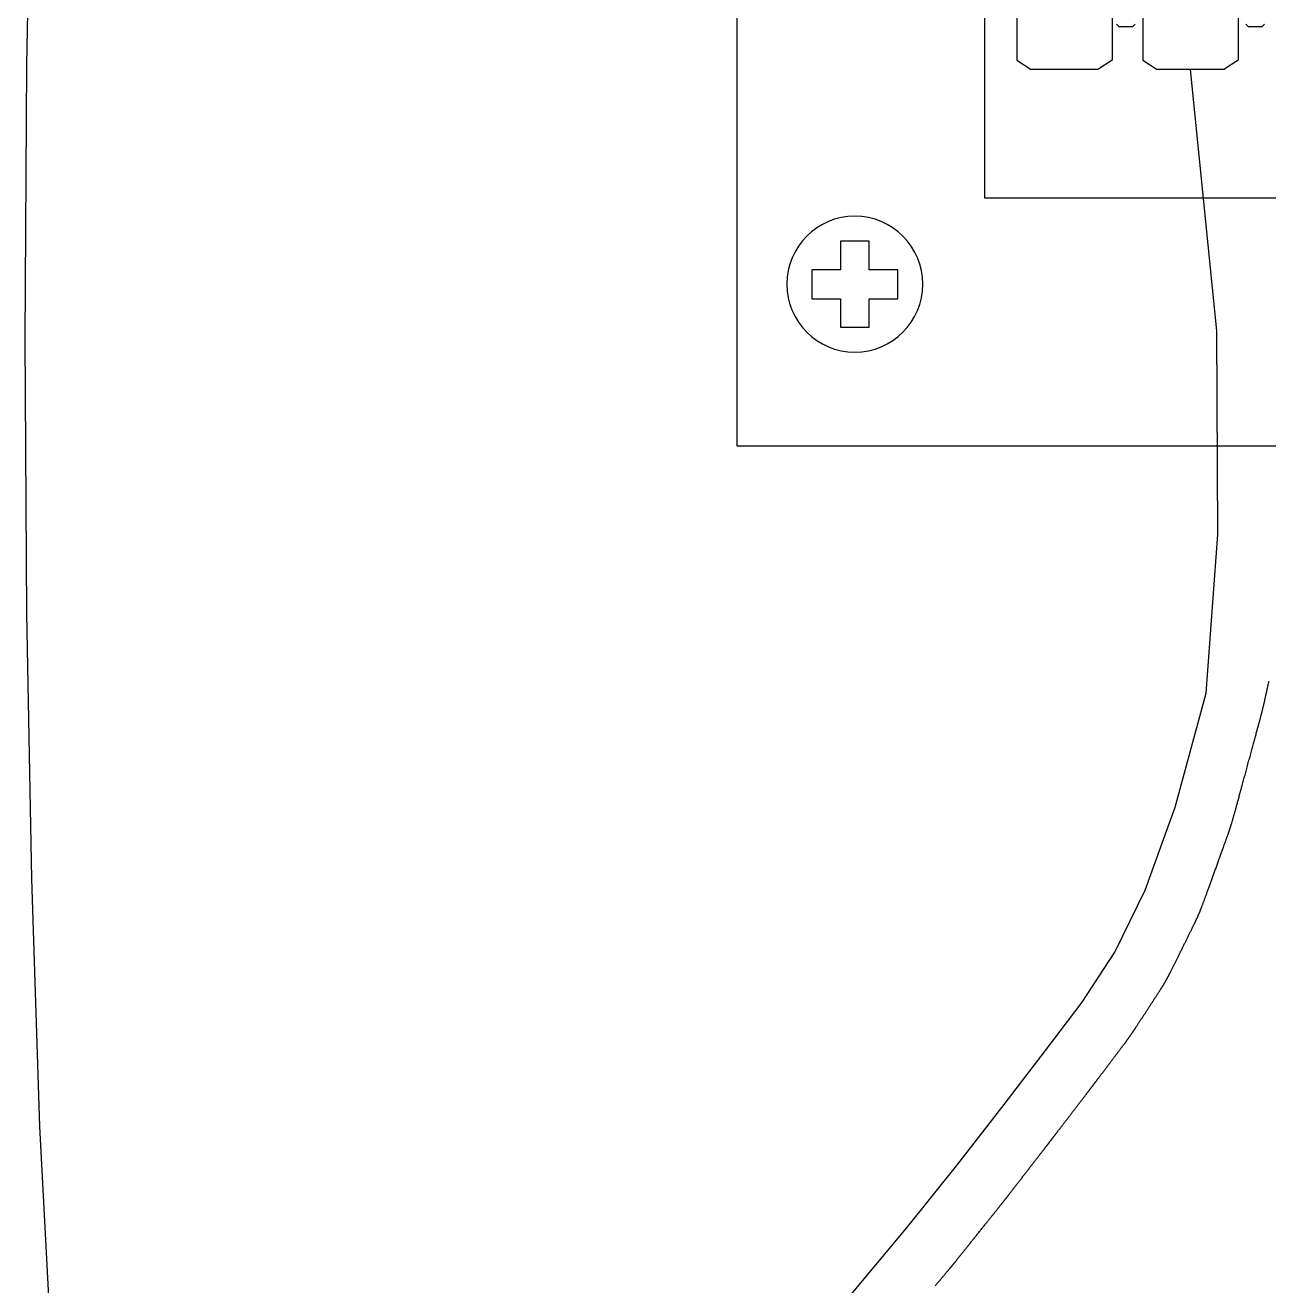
# Model space of a CAD drawing. Header units: millimetres. Extents: x -2296 to 86409, y -5695 to 20115.
# Drawn here: x 50302 to 50589.4, y 19385.6 to 19677 of the extents above; entities that cross this region are included whole.
import ezdxf

# ---------------------------------------------------------------- set-up
doc = ezdxf.new("R2010")
doc.units = ezdxf.units.MM
doc.layers.add('LINE_LEFT', color=170, linetype='Continuous')
doc.layers.add('Line_RIGHT', color=1, linetype='Continuous')

# ---------------------------------------------------------------- blocks, each defined once
blk = doc.blocks.new('ligadores- FIJI 6')
for p, q in [((69.97, 159.59), (69.97, 101.36)), ((95.02, 159.59), (95.02, 101.36)), ((103.1, 159.59), (103.1, 101.36)), ((128.15, 159.59), (128.15, 101.36)), ((63.04, 110.88), (63.76, 110.14)), ((63.76, 110.14), (67.26, 110.14)), ((67.97, 110.88), (67.26, 110.14)), ((97.02, 110.88), (97.73, 110.14)), ((97.73, 110.14), (101.23, 110.14)), ((101.95, 110.88), (101.23, 110.14)), ((69.97, 101.36), (73.73, 98.97)), ((95.02, 101.36), (91.26, 98.97)), ((103.1, 101.36), (106.86, 98.97)), ((128.15, 101.36), (124.39, 98.97)), ((73.73, 98.97), (91.26, 98.97)), ((106.86, 98.97), (124.39, 98.97))]:
    blk.add_line(p, q)
for points in [[(-201.74, 231.22), (201.74, 231.22), (201.74, 0), (-201.74, 0)], [(136.6, 166.08), (28.39, 166.08), (28.39, 65.15), (136.6, 65.15)]]:
    blk.add_lwpolyline(points, close=True)
for points in [[(166.93, 46.29), (166.93, 53.81), (174.54, 53.81), (174.54, 46.29)], [(166.93, 38.68), (159.41, 38.68), (159.41, 46.29), (166.93, 46.29)], [(174.54, 46.29), (182.05, 46.29), (182.05, 38.68), (174.54, 38.68)], [(174.54, 38.68), (174.54, 31.17), (166.93, 31.17), (166.93, 38.68)]]:
    blk.add_lwpolyline(points)
blk.add_circle((170.73, 42.49), 17.86)
blk = doc.blocks.new('Fiji 6- costas')
blk.add_lwpolyline([(-20.2, -5173.6), (629.9, -5159.5), (1146.3, -5119.6), (1547.2, -5057.6), (1850.3, -4976.9), (2073.6, -4881.2), (2235, -4774.1), (2352.3, -4659.1), (2443.7, -4539.9), (2523.8, -4417.9), (2596.1, -4286.7), (2660.6, -4137.5), (2717.5, -3961.8), (2767.2, -3750.9), (2809.7, -3496.2), (2845.4, -3189.1), (2874.5, -2820.9), (2897, -2387.4), (2913.1, -1901.6), (2922.8, -1381), (2926, -843), (2922.8, -305), (2913.1, 215.6)])
at = {"xscale": 7.464270465856922, "yscale": 7.464270465856922, "zscale": 7.464270465856922}
blk.add_blockref('ligadores- FIJI 6', (23.7, -1052.1), dxfattribs=at)

msp = doc.modelspace()

# ---------------------------------------------------------------- linework, layer by layer
at = {"lineweight": 30}
msp.add_lwpolyline([(50512.32, 19385.596), (50512.454, 19385.756), (50512.587, 19385.914), (50512.718, 19386.069), (50512.846, 19386.222), (50512.973, 19386.373), (50513.097, 19386.52), (50513.219, 19386.666), (50513.339, 19386.808), (50513.456, 19386.947), (50513.571, 19387.083), (50513.683, 19387.217), (50513.792, 19387.347), (50513.899, 19387.474), (50514.003, 19387.597), (50514.104, 19387.717), (50514.202, 19387.834), (50514.298, 19387.948), (50514.391, 19388.058), (50514.481, 19388.166), (50514.569, 19388.27), (50514.654, 19388.372), (50514.737, 19388.471), (50514.818, 19388.566), (50514.896, 19388.66), (50514.972, 19388.75), (50515.046, 19388.839), (50515.118, 19388.924), (50515.188, 19389.008), (50515.257, 19389.09), (50515.323, 19389.169), (50515.388, 19389.247), (50515.452, 19389.323), (50515.514, 19389.397), (50515.575, 19389.47), (50515.634, 19389.542), (50515.692, 19389.612), (50515.75, 19389.68), (50515.806, 19389.748), (50515.861, 19389.815), (50515.916, 19389.881), (50515.97, 19389.946), (50516.023, 19390.011), (50516.076, 19390.075), (50516.129, 19390.139), (50516.181, 19390.202), (50516.233, 19390.265), (50516.285, 19390.328), (50516.336, 19390.391), (50516.388, 19390.455), (50516.44, 19390.518), (50516.492, 19390.582), (50516.545, 19390.647), (50516.598, 19390.712), (50516.651, 19390.778), (50516.705, 19390.844), (50516.76, 19390.912), (50516.816, 19390.981), (50516.872, 19391.05), (50516.93, 19391.122), (50516.988, 19391.194), (50517.048, 19391.268), (50517.109, 19391.344), (50517.171, 19391.421), (50517.235, 19391.501), (50517.3, 19391.582), (50517.367, 19391.665), (50517.436, 19391.751), (50517.506, 19391.839), (50517.579, 19391.929), (50517.653, 19392.022), (50517.73, 19392.117), (50517.808, 19392.215), (50517.889, 19392.316), (50517.972, 19392.42), (50518.058, 19392.527), (50518.146, 19392.636), (50518.236, 19392.749), (50518.329, 19392.865), (50518.424, 19392.985), (50518.523, 19393.107), (50518.623, 19393.233), (50518.726, 19393.361), (50518.831, 19393.493), (50518.939, 19393.627), (50519.049, 19393.765), (50519.161, 19393.905), (50519.275, 19394.047), (50519.391, 19394.192), (50519.509, 19394.34), (50519.629, 19394.49), (50519.751, 19394.642), (50519.874, 19394.796), (50519.999, 19394.953), (50520.126, 19395.111), (50520.254, 19395.271), (50520.383, 19395.432), (50520.514, 19395.595), (50520.645, 19395.76), (50520.778, 19395.926), (50520.912, 19396.093), (50521.046, 19396.261), (50521.182, 19396.43), (50521.318, 19396.6), (50521.454, 19396.771), (50521.591, 19396.942), (50521.729, 19397.114), (50521.867, 19397.287), (50522.005, 19397.46), (50522.144, 19397.633), (50522.282, 19397.806), (50522.421, 19397.979), (50522.559, 19398.152), (50522.697, 19398.324), (50522.835, 19398.497), (50522.973, 19398.669), (50523.11, 19398.84), (50523.246, 19399.011), (50523.382, 19399.18), (50523.517, 19399.349), (50523.652, 19399.517), (50523.785, 19399.684), (50523.918, 19399.85), (50524.049, 19400.014), (50524.179, 19400.177), (50524.308, 19400.338), (50524.436, 19400.498), (50524.562, 19400.655), (50524.687, 19400.811), (50524.81, 19400.965), (50524.931, 19401.117), (50525.051, 19401.266), (50525.168, 19401.413), (50525.284, 19401.558), (50525.398, 19401.7), (50525.509, 19401.84), (50525.619, 19401.976), (50525.726, 19402.11), (50525.831, 19402.241), (50525.933, 19402.369), (50526.033, 19402.494), (50526.13, 19402.616), (50526.225, 19402.734), (50526.317, 19402.849), (50526.407, 19402.962), (50526.494, 19403.071), (50526.579, 19403.176), (50526.661, 19403.279), (50526.741, 19403.379), (50526.819, 19403.476), (50526.894, 19403.571), (50526.967, 19403.662), (50527.038, 19403.751), (50527.107, 19403.838), (50527.175, 19403.922), (50527.24, 19404.004), (50527.304, 19404.084), (50527.366, 19404.161), (50527.426, 19404.237), (50527.485, 19404.311), (50527.542, 19404.383), (50527.598, 19404.454), (50527.653, 19404.523), (50527.707, 19404.59), (50527.76, 19404.656), (50527.811, 19404.721), (50527.862, 19404.785), (50527.912, 19404.848), (50527.961, 19404.911), (50528.01, 19404.972), (50528.058, 19405.033), (50528.105, 19405.093), (50528.153, 19405.152), (50528.199, 19405.212), (50528.246, 19405.271), (50528.293, 19405.33), (50528.339, 19405.389), (50528.385, 19405.448), (50528.432, 19405.508), (50528.479, 19405.567), (50528.526, 19405.627), (50528.573, 19405.688), (50528.621, 19405.749), (50528.67, 19405.811), (50528.719, 19405.874), (50528.769, 19405.938), (50528.819, 19406.003), (50528.871, 19406.069), (50528.923, 19406.136), (50528.977, 19406.205), (50529.031, 19406.275), (50529.087, 19406.347), (50529.144, 19406.421), (50529.203, 19406.496), (50529.263, 19406.573), (50529.325, 19406.653), (50529.388, 19406.734), (50529.453, 19406.818), (50529.52, 19406.904), (50529.588, 19406.993), (50529.659, 19407.084), (50529.732, 19407.178), (50529.807, 19407.274), (50529.883, 19407.374), (50529.963, 19407.476), (50530.044, 19407.581), (50530.128, 19407.689), (50530.214, 19407.8), (50530.302, 19407.914), (50530.392, 19408.031), (50530.485, 19408.15), (50530.58, 19408.273), (50530.677, 19408.398), (50530.776, 19408.526), (50530.877, 19408.657), (50530.98, 19408.79), (50531.085, 19408.925), (50531.192, 19409.063), (50531.3, 19409.202), (50531.41, 19409.344), (50531.522, 19409.488), (50531.634, 19409.634), (50531.749, 19409.782), (50531.864, 19409.931), (50531.981, 19410.082), (50532.099, 19410.234), (50532.218, 19410.387), (50532.338, 19410.542), (50532.459, 19410.698), (50532.58, 19410.855), (50532.703, 19411.013), (50532.826, 19411.172), (50532.949, 19411.331), (50533.073, 19411.491), (50533.197, 19411.652), (50533.322, 19411.813), (50533.447, 19411.974), (50533.572, 19412.136), (50533.697, 19412.297), (50533.822, 19412.459), (50533.947, 19412.62), (50534.072, 19412.781), (50534.197, 19412.942), (50534.321, 19413.103), (50534.445, 19413.263), (50534.568, 19413.422), (50534.691, 19413.58), (50534.813, 19413.738), (50534.935, 19413.895), (50535.055, 19414.051), (50535.175, 19414.205), (50535.294, 19414.358), (50535.411, 19414.51), (50535.528, 19414.66), (50535.643, 19414.809), (50535.757, 19414.956), (50535.869, 19415.102), (50535.98, 19415.245), (50536.09, 19415.386), (50536.198, 19415.526), (50536.304, 19415.663), (50536.408, 19415.798), (50536.511, 19415.93), (50536.611, 19416.06), (50536.71, 19416.187), (50536.806, 19416.311), (50536.901, 19416.433), (50536.993, 19416.552), (50537.083, 19416.668), (50537.17, 19416.781), (50537.256, 19416.892), (50537.339, 19416.999), (50537.419, 19417.103), (50537.497, 19417.204), (50537.573, 19417.302), (50537.647, 19417.397), (50537.719, 19417.49), (50537.789, 19417.58), (50537.856, 19417.667), (50537.922, 19417.752), (50537.985, 19417.834), (50538.047, 19417.914), (50538.107, 19417.991), (50538.166, 19418.067), (50538.222, 19418.14), (50538.278, 19418.212), (50538.331, 19418.281), (50538.384, 19418.349), (50538.435, 19418.415), (50538.485, 19418.479), (50538.534, 19418.543), (50538.581, 19418.604), (50538.628, 19418.665), (50538.674, 19418.724), (50538.719, 19418.782), (50538.763, 19418.839), (50538.806, 19418.896), (50538.849, 19418.951), (50538.892, 19419.006), (50538.934, 19419.061), (50538.975, 19419.114), (50539.016, 19419.168), (50539.057, 19419.221), (50539.098, 19419.274), (50539.139, 19419.327), (50539.18, 19419.38), (50539.221, 19419.434), (50539.262, 19419.487), (50539.303, 19419.541), (50539.345, 19419.595), (50539.387, 19419.65), (50539.43, 19419.705), (50539.473, 19419.761), (50539.516, 19419.818), (50539.561, 19419.876), (50539.606, 19419.935), (50539.652, 19419.995), (50539.699, 19420.056), (50539.747, 19420.119), (50539.796, 19420.183), (50539.847, 19420.248), (50539.898, 19420.315), (50539.951, 19420.384), (50540.005, 19420.455), (50540.061, 19420.528), (50540.118, 19420.602), (50540.177, 19420.679), (50540.238, 19420.758), (50540.3, 19420.84), (50540.364, 19420.924), (50540.43, 19421.01), (50540.498, 19421.098), (50540.568, 19421.19), (50540.64, 19421.284), (50540.714, 19421.38), (50540.79, 19421.48), (50540.868, 19421.582), (50540.948, 19421.686), (50541.031, 19421.794), (50541.115, 19421.903), (50541.201, 19422.016), (50541.289, 19422.13), (50541.378, 19422.247), (50541.47, 19422.367), (50541.563, 19422.488), (50541.657, 19422.612), (50541.754, 19422.737), (50541.851, 19422.865), (50541.95, 19422.994), (50542.051, 19423.125), (50542.152, 19423.257), (50542.255, 19423.392), (50542.359, 19423.527), (50542.463, 19423.664), (50542.569, 19423.802), (50542.676, 19423.941), (50542.783, 19424.081), (50542.891, 19424.223), (50543, 19424.365), (50543.11, 19424.507), (50543.22, 19424.651), (50543.33, 19424.795), (50543.441, 19424.94), (50543.552, 19425.084), (50543.663, 19425.23), (50543.774, 19425.375), (50543.886, 19425.52), (50543.997, 19425.666), (50544.108, 19425.811), (50544.22, 19425.957), (50544.331, 19426.101), (50544.441, 19426.246), (50544.552, 19426.39), (50544.662, 19426.534), (50544.771, 19426.676), (50544.88, 19426.819), (50544.988, 19426.96), (50545.096, 19427.1), (50545.202, 19427.239), (50545.308, 19427.377), (50545.413, 19427.514), (50545.517, 19427.65), (50545.62, 19427.784), (50545.721, 19427.917), (50545.821, 19428.048), (50545.921, 19428.177), (50546.018, 19428.304), (50546.114, 19428.43), (50546.209, 19428.554), (50546.302, 19428.675), (50546.394, 19428.795), (50546.483, 19428.912), (50546.571, 19429.027), (50546.657, 19429.139), (50546.742, 19429.249), (50546.824, 19429.356), (50546.904, 19429.461), (50546.982, 19429.563), (50547.059, 19429.663), (50547.133, 19429.759), (50547.205, 19429.853), (50547.274, 19429.945), (50547.342, 19430.033), (50547.408, 19430.119), (50547.472, 19430.203), (50547.535, 19430.284), (50547.595, 19430.363), (50547.654, 19430.439), (50547.71, 19430.514), (50547.766, 19430.586), (50547.819, 19430.656), (50547.872, 19430.724), (50547.922, 19430.791), (50547.972, 19430.855), (50548.02, 19430.918), (50548.067, 19430.979), (50548.112, 19431.039), (50548.157, 19431.097), (50548.2, 19431.154), (50548.243, 19431.21), (50548.285, 19431.265), (50548.326, 19431.318), (50548.366, 19431.371), (50548.405, 19431.422), (50548.444, 19431.473), (50548.482, 19431.523), (50548.52, 19431.573), (50548.558, 19431.622), (50548.595, 19431.671), (50548.631, 19431.719), (50548.668, 19431.767), (50548.704, 19431.815), (50548.741, 19431.863), (50548.777, 19431.911), (50548.813, 19431.959), (50548.85, 19432.007), (50548.887, 19432.055), (50548.924, 19432.104), (50548.961, 19432.153), (50548.999, 19432.203), (50549.037, 19432.253), (50549.076, 19432.305), (50549.115, 19432.357), (50549.155, 19432.409), (50549.196, 19432.463), (50549.238, 19432.518), (50549.28, 19432.575), (50549.324, 19432.632), (50549.368, 19432.691), (50549.414, 19432.751), (50549.461, 19432.813), (50549.509, 19432.876), (50549.558, 19432.941), (50549.608, 19433.008), (50549.66, 19433.077), (50549.714, 19433.148), (50549.769, 19433.221), (50549.826, 19433.296), (50549.884, 19433.373), (50549.944, 19433.452), (50550.006, 19433.534), (50550.069, 19433.618), (50550.134, 19433.705), (50550.202, 19433.793), (50550.271, 19433.885), (50550.341, 19433.978), (50550.414, 19434.074), (50550.488, 19434.173), (50550.564, 19434.273), (50550.641, 19434.376), (50550.721, 19434.48), (50550.801, 19434.587), (50550.883, 19434.696), (50550.967, 19434.807), (50551.052, 19434.919), (50551.138, 19435.033), (50551.225, 19435.149), (50551.314, 19435.266), (50551.404, 19435.385), (50551.494, 19435.505), (50551.586, 19435.627), (50551.679, 19435.749), (50551.772, 19435.873), (50551.867, 19435.998), (50551.962, 19436.124), (50552.058, 19436.251), (50552.154, 19436.379), (50552.251, 19436.507), (50552.348, 19436.636), (50552.446, 19436.766), (50552.545, 19436.896), (50552.643, 19437.026), (50552.742, 19437.157), (50552.841, 19437.288), (50552.94, 19437.42), (50553.039, 19437.551), (50553.138, 19437.682), (50553.237, 19437.814), (50553.336, 19437.945), (50553.435, 19438.076), (50553.534, 19438.206), (50553.632, 19438.337), (50553.73, 19438.466), (50553.827, 19438.595), (50553.924, 19438.724), (50554.02, 19438.852), (50554.116, 19438.978), (50554.211, 19439.104), (50554.305, 19439.229), (50554.399, 19439.353), (50554.491, 19439.476), (50554.583, 19439.598), (50554.674, 19439.718), (50554.763, 19439.837), (50554.852, 19439.955), (50554.939, 19440.07), (50555.025, 19440.185), (50555.11, 19440.297), (50555.193, 19440.408), (50555.275, 19440.517), (50555.356, 19440.624), (50555.435, 19440.729), (50555.512, 19440.832), (50555.588, 19440.932), (50555.663, 19441.031), (50555.735, 19441.128), (50555.806, 19441.222), (50555.875, 19441.314), (50555.942, 19441.403), (50556.008, 19441.491), (50556.072, 19441.576), (50556.134, 19441.659), (50556.195, 19441.74), (50556.254, 19441.819), (50556.312, 19441.897), (50556.368, 19441.972), (50556.423, 19442.045), (50556.477, 19442.117), (50556.529, 19442.187), (50556.58, 19442.256), (50556.63, 19442.323), (50556.679, 19442.389), (50556.726, 19442.453), (50556.773, 19442.516), (50556.818, 19442.578), (50556.863, 19442.639), (50556.907, 19442.699), (50556.95, 19442.758), (50556.992, 19442.816), (50557.034, 19442.874), (50557.075, 19442.93), (50557.116, 19442.987), (50557.156, 19443.042), (50557.195, 19443.097), (50557.235, 19443.152), (50557.273, 19443.207), (50557.312, 19443.261), (50557.35, 19443.315), (50557.389, 19443.37), (50557.427, 19443.424), (50557.465, 19443.479), (50557.503, 19443.533), (50557.541, 19443.588), (50557.579, 19443.644), (50557.618, 19443.699), (50557.656, 19443.756), (50557.695, 19443.813), (50557.735, 19443.87), (50557.774, 19443.929), (50557.814, 19443.988), (50557.855, 19444.048), (50557.896, 19444.11), (50557.938, 19444.172), (50557.981, 19444.236), (50558.024, 19444.3), (50558.068, 19444.367), (50558.113, 19444.434), (50558.159, 19444.503), (50558.206, 19444.574), (50558.254, 19444.647), (50558.303, 19444.721), (50558.354, 19444.797), (50558.405, 19444.875), (50558.458, 19444.955), (50558.511, 19445.037), (50558.567, 19445.121), (50558.623, 19445.207), (50558.681, 19445.295), (50558.741, 19445.386), (50558.802, 19445.479), (50558.865, 19445.574), (50558.929, 19445.672), (50558.994, 19445.772), (50559.061, 19445.875), (50559.13, 19445.98), (50559.2, 19446.087), (50559.271, 19446.196), (50559.344, 19446.307), (50559.418, 19446.42), (50559.494, 19446.536), (50559.57, 19446.653), (50559.648, 19446.772), (50559.727, 19446.893), (50559.807, 19447.015), (50559.888, 19447.139), (50559.97, 19447.265), (50560.053, 19447.392), (50560.137, 19447.52), (50560.222, 19447.65), (50560.307, 19447.781), (50560.394, 19447.913), (50560.48, 19448.046), (50560.568, 19448.18), (50560.656, 19448.315), (50560.744, 19448.451), (50560.833, 19448.587), (50560.923, 19448.724), (50561.012, 19448.862), (50561.102, 19449), (50561.193, 19449.138), (50561.283, 19449.277), (50561.374, 19449.416), (50561.464, 19449.555), (50561.555, 19449.695), (50561.646, 19449.834), (50561.736, 19449.973), (50561.827, 19450.112), (50561.917, 19450.251), (50562.007, 19450.389), (50562.097, 19450.527), (50562.186, 19450.665), (50562.275, 19450.802), (50562.364, 19450.938), (50562.452, 19451.074), (50562.539, 19451.209), (50562.626, 19451.343), (50562.713, 19451.476), (50562.798, 19451.608), (50562.883, 19451.739), (50562.967, 19451.868), (50563.05, 19451.997), (50563.133, 19452.123), (50563.214, 19452.249), (50563.294, 19452.373), (50563.373, 19452.495), (50563.451, 19452.616), (50563.528, 19452.735), (50563.604, 19452.852), (50563.678, 19452.967), (50563.751, 19453.08), (50563.823, 19453.192), (50563.894, 19453.301), (50563.963, 19453.408), (50564.03, 19453.513), (50564.096, 19453.615), (50564.161, 19453.716), (50564.224, 19453.814), (50564.285, 19453.91), (50564.346, 19454.004), (50564.404, 19454.096), (50564.462, 19454.186), (50564.518, 19454.274), (50564.573, 19454.361), (50564.627, 19454.445), (50564.679, 19454.528), (50564.73, 19454.609), (50564.78, 19454.689), (50564.829, 19454.767), (50564.878, 19454.844), (50564.925, 19454.92), (50564.971, 19454.994), (50565.016, 19455.067), (50565.061, 19455.14), (50565.105, 19455.211), (50565.148, 19455.282), (50565.19, 19455.352), (50565.232, 19455.421), (50565.273, 19455.49), (50565.314, 19455.558), (50565.354, 19455.626), (50565.394, 19455.694), (50565.434, 19455.761), (50565.473, 19455.828), (50565.512, 19455.896), (50565.551, 19455.963), (50565.59, 19456.031), (50565.628, 19456.098), (50565.666, 19456.166), (50565.705, 19456.235), (50565.743, 19456.304), (50565.782, 19456.373), (50565.821, 19456.444), (50565.86, 19456.515), (50565.899, 19456.586), (50565.938, 19456.659), (50565.978, 19456.733), (50566.018, 19456.808), (50566.058, 19456.884), (50566.1, 19456.962), (50566.141, 19457.041), (50566.183, 19457.121), (50566.226, 19457.203), (50566.27, 19457.286), (50566.314, 19457.372), (50566.359, 19457.459), (50566.405, 19457.548), (50566.451, 19457.639), (50566.499, 19457.732), (50566.548, 19457.827), (50566.597, 19457.925), (50566.648, 19458.025), (50566.7, 19458.127), (50566.753, 19458.232), (50566.807, 19458.339), (50566.863, 19458.449), (50566.92, 19458.562), (50566.978, 19458.677), (50567.037, 19458.795), (50567.098, 19458.916), (50567.16, 19459.04), (50567.223, 19459.167), (50567.288, 19459.296), (50567.354, 19459.428), (50567.422, 19459.563), (50567.49, 19459.701), (50567.56, 19459.84), (50567.631, 19459.983), (50567.703, 19460.127), (50567.777, 19460.274), (50567.851, 19460.423), (50567.926, 19460.574), (50568.002, 19460.727), (50568.08, 19460.882), (50568.158, 19461.039), (50568.236, 19461.197), (50568.316, 19461.357), (50568.396, 19461.519), (50568.477, 19461.682), (50568.559, 19461.846), (50568.641, 19462.011), (50568.723, 19462.177), (50568.806, 19462.345), (50568.89, 19462.513), (50568.974, 19462.682), (50569.058, 19462.851), (50569.142, 19463.022), (50569.227, 19463.192), (50569.311, 19463.364), (50569.396, 19463.535), (50569.481, 19463.707), (50569.566, 19463.879), (50569.651, 19464.05), (50569.736, 19464.222), (50569.821, 19464.393), (50569.906, 19464.565), (50569.99, 19464.735), (50570.074, 19464.906), (50570.158, 19465.075), (50570.241, 19465.244), (50570.325, 19465.413), (50570.407, 19465.58), (50570.489, 19465.746), (50570.571, 19465.912), (50570.652, 19466.076), (50570.732, 19466.239), (50570.811, 19466.4), (50570.89, 19466.56), (50570.968, 19466.719), (50571.045, 19466.875), (50571.122, 19467.031), (50571.197, 19467.184), (50571.271, 19467.335), (50571.345, 19467.484), (50571.417, 19467.631), (50571.488, 19467.776), (50571.558, 19467.918), (50571.626, 19468.058), (50571.694, 19468.195), (50571.76, 19468.33), (50571.824, 19468.463), (50571.888, 19468.592), (50571.95, 19468.719), (50572.011, 19468.843), (50572.07, 19468.965), (50572.128, 19469.083), (50572.184, 19469.199), (50572.239, 19469.312), (50572.293, 19469.423), (50572.345, 19469.531), (50572.396, 19469.637), (50572.446, 19469.741), (50572.495, 19469.842), (50572.543, 19469.942), (50572.589, 19470.039), (50572.635, 19470.134), (50572.679, 19470.228), (50572.723, 19470.32), (50572.766, 19470.411), (50572.807, 19470.5), (50572.848, 19470.588), (50572.889, 19470.675), (50572.928, 19470.761), (50572.967, 19470.846), (50573.006, 19470.93), (50573.043, 19471.013), (50573.081, 19471.096), (50573.118, 19471.178), (50573.154, 19471.26), (50573.19, 19471.342), (50573.226, 19471.424), (50573.261, 19471.506), (50573.297, 19471.588), (50573.332, 19471.67), (50573.367, 19471.752), (50573.402, 19471.835), (50573.437, 19471.919), (50573.471, 19472.003), (50573.506, 19472.088), (50573.542, 19472.174), (50573.577, 19472.261), (50573.613, 19472.35), (50573.648, 19472.439), (50573.685, 19472.53), (50573.721, 19472.623), (50573.758, 19472.717), (50573.795, 19472.813), (50573.833, 19472.911), (50573.872, 19473.011), (50573.911, 19473.113), (50573.951, 19473.217), (50573.991, 19473.323), (50574.033, 19473.433), (50574.075, 19473.544), (50574.118, 19473.659), (50574.161, 19473.776), (50574.206, 19473.896), (50574.252, 19474.019), (50574.299, 19474.145), (50574.347, 19474.275), (50574.396, 19474.408), (50574.446, 19474.544), (50574.498, 19474.684), (50574.551, 19474.828), (50574.605, 19474.975), (50574.66, 19475.127), (50574.717, 19475.282), (50574.775, 19475.441), (50574.834, 19475.603), (50574.895, 19475.77), (50574.958, 19475.941), (50575.021, 19476.115), (50575.086, 19476.293), (50575.152, 19476.475), (50575.219, 19476.66), (50575.288, 19476.848), (50575.357, 19477.039), (50575.428, 19477.234), (50575.5, 19477.431), (50575.573, 19477.632), (50575.646, 19477.835), (50575.721, 19478.041), (50575.796, 19478.249), (50575.873, 19478.459), (50575.95, 19478.672), (50576.027, 19478.886), (50576.106, 19479.103), (50576.185, 19479.321), (50576.264, 19479.54), (50576.344, 19479.762), (50576.425, 19479.984), (50576.506, 19480.208), (50576.587, 19480.433), (50576.669, 19480.658), (50576.751, 19480.885), (50576.833, 19481.112), (50576.915, 19481.339), (50576.997, 19481.567), (50577.08, 19481.796), (50577.162, 19482.024), (50577.244, 19482.252), (50577.327, 19482.48), (50577.409, 19482.708), (50577.491, 19482.935), (50577.573, 19483.162), (50577.654, 19483.388), (50577.735, 19483.613), (50577.816, 19483.837), (50577.897, 19484.06), (50577.976, 19484.282), (50578.056, 19484.502), (50578.135, 19484.721), (50578.213, 19484.938), (50578.29, 19485.153), (50578.367, 19485.366), (50578.443, 19485.577), (50578.518, 19485.786), (50578.593, 19485.993), (50578.666, 19486.197), (50578.738, 19486.398), (50578.81, 19486.597), (50578.88, 19486.793), (50578.949, 19486.985), (50579.017, 19487.175), (50579.084, 19487.361), (50579.15, 19487.543), (50579.214, 19487.723), (50579.277, 19487.898), (50579.339, 19488.07), (50579.399, 19488.238), (50579.458, 19488.403), (50579.515, 19488.563), (50579.571, 19488.719), (50579.626, 19488.872), (50579.679, 19489.021), (50579.731, 19489.166), (50579.781, 19489.307), (50579.83, 19489.445), (50579.878, 19489.58), (50579.925, 19489.711), (50579.97, 19489.839), (50580.014, 19489.965), (50580.058, 19490.087), (50580.1, 19490.207), (50580.141, 19490.325), (50580.181, 19490.44), (50580.22, 19490.553), (50580.259, 19490.665), (50580.296, 19490.774), (50580.333, 19490.882), (50580.369, 19490.989), (50580.405, 19491.094), (50580.44, 19491.198), (50580.474, 19491.301), (50580.508, 19491.403), (50580.542, 19491.505), (50580.575, 19491.606), (50580.608, 19491.707), (50580.64, 19491.808), (50580.673, 19491.909), (50580.705, 19492.01), (50580.737, 19492.111), (50580.769, 19492.213), (50580.801, 19492.316), (50580.833, 19492.419), (50580.865, 19492.524), (50580.897, 19492.63), (50580.929, 19492.737), (50580.962, 19492.846), (50580.995, 19492.956), (50581.028, 19493.068), (50581.061, 19493.183), (50581.095, 19493.299), (50581.13, 19493.418), (50581.165, 19493.539), (50581.2, 19493.663), (50581.237, 19493.79), (50581.274, 19493.92), (50581.311, 19494.054), (50581.35, 19494.19), (50581.389, 19494.33), (50581.429, 19494.474), (50581.47, 19494.621), (50581.512, 19494.773), (50581.556, 19494.929), (50581.6, 19495.089), (50581.645, 19495.254), (50581.692, 19495.423), (50581.74, 19495.597), (50581.789, 19495.776), (50581.84, 19495.96), (50581.891, 19496.15), (50581.945, 19496.344), (50581.999, 19496.544), (50582.055, 19496.75), (50582.113, 19496.961), (50582.172, 19497.178), (50582.233, 19497.4), (50582.295, 19497.628), (50582.358, 19497.861), (50582.423, 19498.099), (50582.489, 19498.342), (50582.557, 19498.59), (50582.626, 19498.843), (50582.696, 19499.1), (50582.767, 19499.362), (50582.839, 19499.628), (50582.913, 19499.898), (50582.987, 19500.172), (50583.063, 19500.45), (50583.139, 19500.731), (50583.216, 19501.015), (50583.294, 19501.302), (50583.373, 19501.592), (50583.453, 19501.885), (50583.533, 19502.181), (50583.614, 19502.478), (50583.695, 19502.778), (50583.777, 19503.08), (50583.859, 19503.383), (50583.942, 19503.688), (50584.025, 19503.994), (50584.108, 19504.302), (50584.192, 19504.61), (50584.276, 19504.919), (50584.36, 19505.228), (50584.444, 19505.538), (50584.528, 19505.848), (50584.612, 19506.158), (50584.696, 19506.468), (50584.78, 19506.777), (50584.863, 19507.086), (50584.947, 19507.393), (50585.03, 19507.7), (50585.113, 19508.006), (50585.195, 19508.31), (50585.277, 19508.613), (50585.359, 19508.913), (50585.44, 19509.212), (50585.52, 19509.509), (50585.6, 19509.803), (50585.679, 19510.095), (50585.757, 19510.384), (50585.834, 19510.67), (50585.911, 19510.952), (50585.987, 19511.232), (50586.061, 19511.508), (50586.135, 19511.78), (50586.208, 19512.048), (50586.279, 19512.312), (50586.349, 19512.572), (50586.418, 19512.827), (50586.486, 19513.078), (50586.553, 19513.324), (50586.618, 19513.564), (50586.682, 19513.8), (50586.744, 19514.031), (50586.805, 19514.256), (50586.864, 19514.476), (50586.922, 19514.69), (50586.978, 19514.898), (50587.033, 19515.101), (50587.086, 19515.299), (50587.138, 19515.491), (50587.189, 19515.679), (50587.238, 19515.861), (50587.286, 19516.039), (50587.332, 19516.212), (50587.377, 19516.381), (50587.421, 19516.545), (50587.464, 19516.706), (50587.506, 19516.863), (50587.546, 19517.016), (50587.586, 19517.167), (50587.625, 19517.314), (50587.663, 19517.458), (50587.7, 19517.6), (50587.736, 19517.739), (50587.772, 19517.877), (50587.807, 19518.012), (50587.842, 19518.146), (50587.875, 19518.279), (50587.909, 19518.41), (50587.942, 19518.54), (50587.974, 19518.67), (50588.007, 19518.799), (50588.039, 19518.928), (50588.07, 19519.057), (50588.102, 19519.186), (50588.134, 19519.316), (50588.165, 19519.446), (50588.197, 19519.578), (50588.228, 19519.71), (50588.26, 19519.844), (50588.292, 19519.979), (50588.324, 19520.116), (50588.356, 19520.255), (50588.389, 19520.397), (50588.422, 19520.541), (50588.456, 19520.688), (50588.49, 19520.838), (50588.525, 19520.991), (50588.56, 19521.147), (50588.596, 19521.307), (50588.633, 19521.472), (50588.67, 19521.64), (50588.709, 19521.813), (50588.748, 19521.99), (50588.788, 19522.172), (50588.83, 19522.359), (50588.872, 19522.552), (50588.915, 19522.75), (50588.96, 19522.954), (50589.006, 19523.164), (50589.053, 19523.38), (50589.101, 19523.602), (50589.151, 19523.831), (50589.203, 19524.068), (50589.255, 19524.311), (50589.31, 19524.561), (50589.365, 19524.818), (50589.423, 19525.083), (50589.482, 19525.356)], dxfattribs=at)
at = {"layer": 'Line_RIGHT', "color": 1, "lineweight": 30}
msp.add_lwpolyline([(50492.821, 19383.572), (50505.732, 19398.913), (50517.573, 19413.714), (50528.297, 19427.56), (50537.857, 19440.04), (50546.273, 19451.182), (50553.835, 19462.777), (50560.899, 19477.055), (50567.821, 19496.248), (50574.959, 19522.587), (50577.656, 19559.252), (50577.405, 19606.331), (50571.35, 19666.79)], dxfattribs=at)

# ---------------------------------------------------------------- block references
at = {"layer": 'LINE_LEFT', "lineweight": 100, "xscale": -0.1177968742603798, "yscale": 0.1177968742603798, "zscale": 0.1177968742603798}
msp.add_blockref('Fiji 6- costas', (50646.672, 19703.704), dxfattribs=at)

doc.saveas('drawing.dxf')
